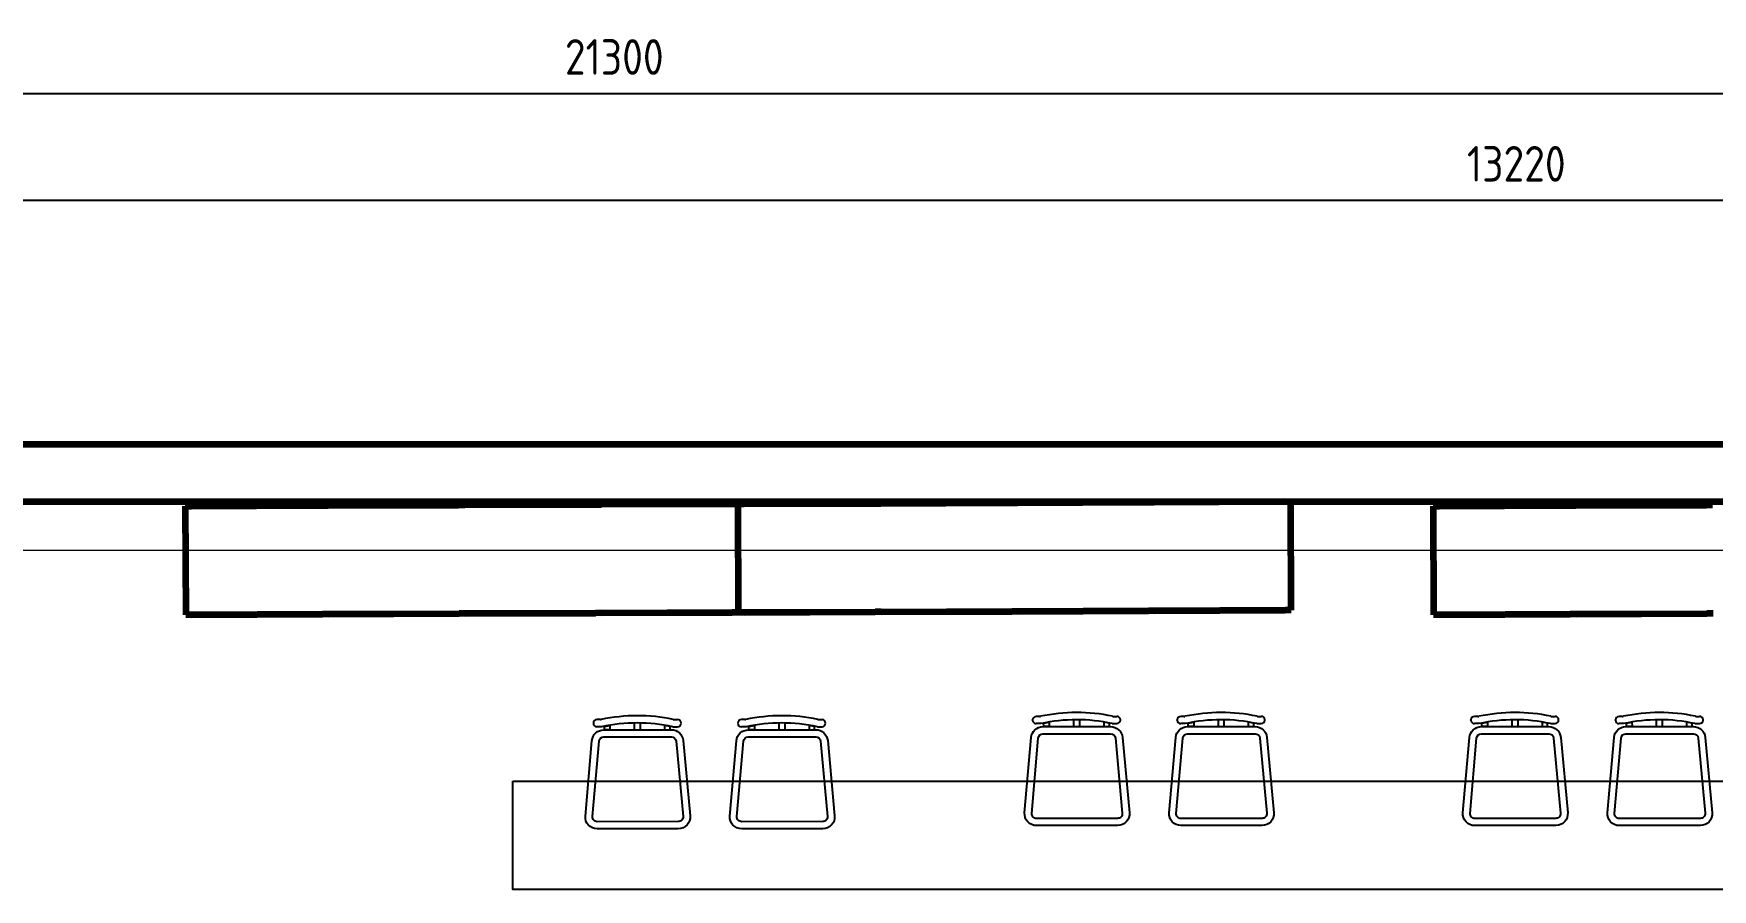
# Model space of a CAD drawing. Header units: millimetres. Extents: x 4307 to 31003, y 2809 to 20009.
# Drawn here: x 13671 to 20743, y 15976 to 19580 of the extents above; entities that cross this region are included whole.
import ezdxf

# ---------------------------------------------------------------- set-up
doc = ezdxf.new("R2010")
doc.units = ezdxf.units.MM
for name, color, linetype in [('3', 3, 'Continuous'), ('4', 4, 'Continuous'), ('ProfileEdges', 7, 'Continuous')]:
    doc.layers.add(name, color=color, linetype=linetype)
doc.layers.add('Q◆01 原始墙柱', color=7, linetype='Continuous', lineweight=0)
doc.layers.add('Q◆03 公共标注', color=44, linetype='Continuous', lineweight=0)
doc.styles.add('尺寸标注', font='ARCHS.SHX')
doc.dimstyles.new('卓艺1：75', dxfattribs={"dimscale": 75, "dimtxt": 2, "dimasz": 1, "dimexe": 0.5, "dimexo": 0.5, "dimgap": 1, "dimtad": 1, "dimdec": 0, "dimrnd": 5, "dimdsep": 46, "dimtxsty": '尺寸标注', "dimblk": 'ARCHTICK', "dimblk1": 'ARCHTICK', "dimblk2": 'ARCHTICK', "dimcen": 1, "dimclrd": 44, "dimclre": 44, "dimclrt": 2, "dimadec": 0, "dimazin": 0, "dimtfac": 1, "dimtdec": 0, "dimtix": 1, "dimtmove": 2, "dimatfit": 3, "dimldrblk": 'hl_arrow2', "dimfxl": 4.5, "dimfxlon": 1, "dimarcsym": 0})

# ---------------------------------------------------------------- blocks, each defined once
blk = doc.blocks.new('_ArchTick')
at = {"color": 2, "linetype": 'ByBlock', "const_width": 0.15}
blk.add_lwpolyline([(-0.5, -0.5), (0.5, 0.5)], dxfattribs=at)
blk = doc.blocks.new('*D60')
at = {"layer": 'Defpoints', "color": 0, "transparency": 16777216}
for p in [(26767.3, 19328.5), (5467.3, 18503.5), (26767.3, 18503.5)]:
    blk.add_point(p, dxfattribs=at)
at = {"layer": 'Q◆03 公共标注', "color": 44, "lineweight": -2, "transparency": 16777216}
for p, q in [((5467.3, 18991), (5467.3, 19366)), ((5467.3, 19328.5), (26767.3, 19328.5)), ((26767.3, 18991), (26767.3, 19366))]:
    blk.add_line(p, q, dxfattribs=at)
at = {"layer": 'Q◆03 公共标注', "color": 44, "lineweight": -2, "transparency": 16777216, "xscale": 75, "yscale": 75, "zscale": 75, "rotation": 180}
blk.add_blockref('_ArchTick', (5467.3, 19328.5), dxfattribs=at)
at = {"layer": 'Q◆03 公共标注', "color": 44, "lineweight": -2, "transparency": 16777216, "xscale": 75, "yscale": 75, "zscale": 75}
blk.add_blockref('_ArchTick', (26767.3, 19328.5), dxfattribs=at)
at = {"layer": 'Q◆03 公共标注', "color": 2, "transparency": 16777216, "insert": (16117.3, 19481.7), "char_height": 150, "attachment_point": 5, "style": '尺寸标注'}
blk.add_mtext('21300', dxfattribs=at)
blk = doc.blocks.new('hl_arrow2')
at = {"color": 2}
blk.add_line((-0.221, 0), (-1, 0), dxfattribs=at)
blk.add_lwpolyline([(-0.221, 0), (-0.861, -0.689), (-0.654, -0.862), (0, 0), (-0.654, 0.862), (-0.861, 0.689)], close=True, dxfattribs=at)
for points in [[(-0.861, 0.689), (-0.654, 0.862), (-0.221, 0), (0, 0)], [(-0.861, -0.689), (-0.654, -0.862), (-0.221, 0), (0, 0)]]:
    blk.add_solid(points, dxfattribs=at)
blk = doc.blocks.new('*D67')
at = {"layer": 'Defpoints', "color": 0, "transparency": 16777216}
for p in [(26527.3, 18878.5), (26527.3, 18503.5), (13307.3, 17935)]:
    blk.add_point(p, dxfattribs=at)
at = {"layer": 'Q◆03 公共标注', "color": 44, "lineweight": -2, "transparency": 16777216}
for p, q in [((13307.3, 18541), (13307.3, 18916)), ((26527.3, 18541), (26527.3, 18916)), ((13307.3, 18878.5), (26527.3, 18878.5))]:
    blk.add_line(p, q, dxfattribs=at)
at = {"layer": 'Q◆03 公共标注', "color": 44, "lineweight": -2, "transparency": 16777216, "xscale": 75, "yscale": 75, "zscale": 75, "rotation": 180}
blk.add_blockref('_ArchTick', (13307.3, 18878.5), dxfattribs=at)
at = {"layer": 'Q◆03 公共标注', "color": 44, "lineweight": -2, "transparency": 16777216, "xscale": 75, "yscale": 75, "zscale": 75}
blk.add_blockref('_ArchTick', (26527.3, 18878.5), dxfattribs=at)
at = {"layer": 'Q◆03 公共标注', "color": 2, "transparency": 16777216, "insert": (19917.3, 19031.7), "char_height": 150, "attachment_point": 5, "style": '尺寸标注'}
blk.add_mtext('13220', dxfattribs=at)

msp = doc.modelspace()

# ---------------------------------------------------------------- linework, layer by layer
msp.add_lwpolyline([(15690.1, 16432.5), (22978.4, 16432.5), (22978.4, 15976.5), (15690.1, 15976.5)], close=True)
at = {"layer": '3', "color": 7}
for points in [[(17903.6, 16613.6, -0.391069), (17923.5, 16632), (18208.2, 16632.2, -0.390086), (18228.1, 16613.8), (18257.5, 16297, -0.43876), (18237.6, 16275.4), (17895.8, 16275.2, -0.437743), (17875.8, 16296.7)], [(18512.4, 16613.6, -0.391069), (18532.3, 16632), (18816.9, 16632.2, -0.390086), (18836.9, 16613.8), (18866.2, 16297, -0.43876), (18846.3, 16275.4), (18504.5, 16275.2, -0.437743), (18484.6, 16296.7)], [(19750, 16613.6, -0.391069), (19770, 16632), (20054.6, 16632.2, -0.390086), (20074.5, 16613.8), (20103.9, 16297, -0.43876), (20084, 16275.4), (19742.2, 16275.2, -0.437743), (19722.2, 16296.7)], [(20358.8, 16613.6, -0.391069), (20378.7, 16632), (20663.3, 16632.2, -0.390086), (20683.3, 16613.8), (20712.7, 16297, -0.43876), (20692.7, 16275.4), (20350.9, 16275.2, -0.437743), (20331, 16296.7)], [(16053.1, 16600, -0.391069), (16073, 16618.4), (16357.6, 16618.6, -0.390086), (16377.6, 16600.3), (16406.9, 16283.4, -0.43876), (16387, 16261.8), (16045.2, 16261.6, -0.437743), (16025.3, 16283.2)], [(16661.8, 16600, -0.391069), (16681.8, 16618.4), (16966.4, 16618.6, -0.390086), (16986.3, 16600.3), (17015.7, 16283.4, -0.43876), (16995.8, 16261.8), (16654, 16261.6, -0.437743), (16634, 16283.2)]]:
    msp.add_lwpolyline(points, format="xyb", close=True, dxfattribs=at)
at = {"layer": '4', "color": 7}
for p, q in [((16058.8, 16691.4), (16044.2, 16691.4)), ((16369.1, 16691.5), (16383.7, 16691.5)), ((16667.6, 16691.4), (16652.9, 16691.4)), ((16977.8, 16691.5), (16992.4, 16691.5)), ((17909.3, 16704.9), (17894.7, 16704.9)), ((18219.6, 16705.1), (18234.2, 16705.1)), ((18518.1, 16704.9), (18503.5, 16704.9)), ((18828.4, 16705.1), (18843, 16705.1)), ((19755.8, 16704.9), (19741.2, 16704.9)), ((20066, 16705.1), (20080.6, 16705.1)), ((20364.5, 16704.9), (20349.9, 16704.9)), ((20674.8, 16705.1), (20689.4, 16705.1)), ((16029.2, 16675.8), (16029.2, 16676.3)), ((16063.7, 16660.9), (16044.2, 16660.8)), ((16202.8, 16648.5), (16202.8, 16677.1)), ((16227.8, 16648.5), (16227.8, 16677.1)), ((16364.2, 16661), (16383.7, 16661)), ((16398.7, 16676), (16398.7, 16676.5)), ((16638, 16675.8), (16638, 16676.3)), ((16672.4, 16660.9), (16653, 16660.8)), ((16811.6, 16648.5), (16811.6, 16677.1)), ((16836.6, 16648.5), (16836.6, 16677.1)), ((16973, 16661), (16992.4, 16661)), ((17007.4, 16676), (17007.4, 16676.5)), ((17879.7, 16689.4), (17879.7, 16689.9)), ((17914.2, 16674.4), (17894.8, 16674.4)), ((18053.3, 16662.1), (18053.3, 16690.7)), ((18078.3, 16662.1), (18078.3, 16690.7)), ((18214.8, 16674.6), (18234.2, 16674.6)), ((18249.2, 16689.6), (18249.2, 16690.1)), ((18488.5, 16689.4), (18488.5, 16689.9)), ((18523, 16674.4), (18503.5, 16674.4)), ((18662.1, 16662.1), (18662.1, 16690.7)), ((18687.1, 16662.1), (18687.1, 16690.7)), ((18823.5, 16674.6), (18843, 16674.6)), ((18858, 16689.6), (18858, 16690.1)), ((19726.2, 16689.4), (19726.2, 16689.9)), ((19760.6, 16674.4), (19741.2, 16674.4)), ((19899.8, 16662.1), (19899.8, 16690.7)), ((19924.8, 16662.1), (19924.8, 16690.7)), ((20061.2, 16674.6), (20080.7, 16674.6)), ((20095.6, 16689.6), (20095.6, 16690.1)), ((20334.9, 16689.4), (20334.9, 16689.9)), ((20369.4, 16674.4), (20349.9, 16674.4)), ((20508.5, 16662.1), (20508.5, 16690.7)), ((20533.5, 16662.1), (20533.5, 16690.7)), ((20669.9, 16674.6), (20689.4, 16674.6)), ((20704.4, 16689.6), (20704.4, 16690.1))]:
    msp.add_line(p, q, dxfattribs=at)
for points in [[(16023.2, 16602.4, -0.391069), (16073, 16648.4), (16357.6, 16648.6, -0.390086), (16407.5, 16602.8), (16436.8, 16285.9, -0.43876), (16387, 16231.8), (16045.2, 16231.6, -0.437743), (15995.4, 16285.5)], [(16631.9, 16602.4, -0.391069), (16681.7, 16648.4), (16966.4, 16648.6, -0.390086), (17016.2, 16602.8), (17045.6, 16285.9, -0.43876), (16995.8, 16231.8), (16654, 16231.6, -0.437743), (16604.1, 16285.5)], [(17873.7, 16616, -0.391069), (17923.5, 16662), (18208.1, 16662.2, -0.390086), (18258, 16616.3), (18287.4, 16299.5, -0.43876), (18237.6, 16245.4), (17895.8, 16245.2, -0.437743), (17845.9, 16299.1)], [(18482.5, 16616, -0.391069), (18532.3, 16662), (18816.9, 16662.2, -0.390086), (18866.8, 16616.3), (18896.1, 16299.5, -0.43876), (18846.3, 16245.4), (18504.5, 16245.2, -0.437743), (18454.7, 16299.1)], [(19720.1, 16616, -0.391069), (19770, 16662), (20054.6, 16662.2, -0.390086), (20104.4, 16616.3), (20133.8, 16299.5, -0.43876), (20084, 16245.4), (19742.2, 16245.2, -0.437743), (19692.3, 16299.1)], [(20328.9, 16616, -0.391069), (20378.7, 16662), (20663.3, 16662.2, -0.390086), (20713.2, 16616.3), (20742.6, 16299.5, -0.43876), (20692.8, 16245.4), (20351, 16245.2, -0.437743), (20301.1, 16299.1)]]:
    msp.add_lwpolyline(points, format="xyb", close=True, dxfattribs=at)
for points in [[(16075.6, 16662.9), (16098.9, 16667), (16098.9, 16648.4), (16075.6, 16648.4)], [(16352.3, 16663), (16329, 16667.1), (16329, 16648.6), (16352.3, 16648.6)], [(16684.4, 16662.9), (16707.7, 16667), (16707.7, 16648.4), (16684.4, 16648.4)], [(16961, 16663), (16937.7, 16667.1), (16937.8, 16648.6), (16961.1, 16648.6)], [(17926.1, 16676.4), (17949.5, 16680.6), (17949.5, 16662), (17926.2, 16662)], [(18202.8, 16676.6), (18179.5, 16680.7), (18179.5, 16662.2), (18202.9, 16662.2)], [(18534.9, 16676.4), (18558.2, 16680.6), (18558.2, 16662), (18534.9, 16662)], [(18811.6, 16676.6), (18788.3, 16680.7), (18788.3, 16662.2), (18811.6, 16662.2)], [(19772.6, 16676.4), (19795.9, 16680.6), (19795.9, 16662), (19772.6, 16662)], [(20049.3, 16676.6), (20025.9, 16680.7), (20026, 16662.2), (20049.3, 16662.2)], [(20381.3, 16676.4), (20404.6, 16680.6), (20404.7, 16662), (20381.3, 16662)], [(20658, 16676.6), (20634.7, 16680.7), (20634.7, 16662.2), (20658, 16662.2)]]:
    msp.add_lwpolyline(points, close=True, dxfattribs=at)
for centre, radius, start, end in [((16044.2, 16676.4), 15, 90.03129, 180.03129), ((16058.8, 16706.4), 15, 270.03129, 282.02891), ((16214.3, 15976.5), 731.3, 78.03367, 102.02891), ((16369.1, 16706.5), 15, 258.03367, 270.03129), ((16369.1, 16706.5), 15, 258.03367, 270.03129), ((16383.7, 16676.5), 15, 0.03129, 90.03129), ((16653, 16676.4), 15, 90.03129, 180.03129), ((16667.5, 16706.4), 15, 270.03129, 282.02891), ((16823.1, 15976.5), 731.3, 78.03367, 102.02891), ((16977.8, 16706.5), 15, 258.03367, 270.03129), ((16977.8, 16706.5), 15, 258.03367, 270.03129), ((16992.4, 16676.5), 15, 0.03129, 90.03129), ((17894.7, 16689.9), 15, 90.03129, 180.03129), ((17909.3, 16719.9), 15, 270.03129, 282.02891), ((18064.9, 15990), 731.3, 78.03367, 102.02891), ((18219.6, 16720.1), 15, 258.03367, 270.03129), ((18219.6, 16720.1), 15, 258.03367, 270.03129), ((18234.2, 16690.1), 15, 0.03129, 90.03129), ((18503.5, 16689.9), 15, 90.03129, 180.03129), ((18518.1, 16719.9), 15, 270.03129, 282.02891), ((18673.6, 15990), 731.3, 78.03367, 102.02891), ((18828.4, 16720.1), 15, 258.03367, 270.03129), ((18828.4, 16720.1), 15, 258.03367, 270.03129), ((18843, 16690.1), 15, 0.03129, 90.03129), ((19741.2, 16689.9), 15, 90.03129, 180.03129), ((19755.8, 16719.9), 15, 270.03129, 282.02891), ((19911.3, 15990), 731.3, 78.03367, 102.02891), ((20066, 16720.1), 15, 258.03367, 270.03129), ((20066, 16720.1), 15, 258.03367, 270.03129), ((20080.6, 16690.1), 15, 0.03129, 90.03129), ((20349.9, 16689.9), 15, 90.03129, 180.03129), ((20364.5, 16719.9), 15, 270.03129, 282.02891), ((20520, 15990), 731.3, 78.03367, 102.02891), ((20674.8, 16720.1), 15, 258.03367, 270.03129), ((20674.8, 16720.1), 15, 258.03367, 270.03129), ((20689.4, 16690.1), 15, 0.03129, 90.03129), ((16044.2, 16675.8), 15, 180.03129, 270.03129), ((16214.3, 15976.5), 700.8, 77.64877, 102.41381), ((16383.7, 16676), 15, 270.03129, 0.03129), ((16653, 16675.8), 15, 180.03129, 270.03129), ((16823.1, 15976.5), 700.8, 77.64877, 102.41381), ((16992.4, 16676), 15, 270.03129, 0.03129), ((17894.7, 16689.4), 15, 180.03129, 270.03129), ((18064.9, 15990), 700.8, 77.64877, 102.41381), ((18234.2, 16689.6), 15, 270.03129, 0.03129), ((18503.5, 16689.4), 15, 180.03129, 270.03129), ((18673.6, 15990), 700.8, 77.64877, 102.41381), ((18843, 16689.6), 15, 270.03129, 0.03129), ((19741.2, 16689.4), 15, 180.03129, 270.03129), ((19911.3, 15990), 700.8, 77.64877, 102.41381), ((20080.6, 16689.6), 15, 270.03129, 0.03129), ((20349.9, 16689.4), 15, 180.03129, 270.03129), ((20520, 15990), 700.8, 77.64877, 102.41381), ((20689.4, 16689.6), 15, 270.03129, 0.03129)]:
    msp.add_arc(centre, radius, start, end, dxfattribs=at)
at = {"layer": 'ProfileEdges', "lineweight": 211}
for p, q in [((26767.3, 17849.4), (13307.3, 17849.4)), ((13307.3, 17609.4), (18966.9, 17609.4)), ((14310.1, 17590.3), (14336.2, 17590.4)), ((14310.1, 17590.3), (14312.1, 17133.1)), ((14336.2, 17590.4), (14885.7, 17592.7)), ((14885.7, 17591.7), (14336.2, 17589.4)), ((14336.2, 17590.4), (14336.2, 17589.4)), ((14885.7, 17592.7), (14911.7, 17592.8)), ((14885.7, 17591.7), (14885.7, 17592.7)), ((14911.7, 17592.8), (15461.3, 17595.1)), ((15461.3, 17594.1), (14911.7, 17591.8)), ((14911.7, 17592.8), (14911.7, 17591.8)), ((15461.3, 17595.1), (15487.3, 17595.2)), ((15461.3, 17594.1), (15461.3, 17595.1)), ((15487.3, 17595.2), (16036.9, 17597.5)), ((15487.3, 17595.2), (15487.4, 17594.2)), ((16036.9, 17596.5), (15487.4, 17594.2)), ((16036.9, 17597.5), (16062.9, 17597.6)), ((16036.9, 17596.5), (16036.9, 17597.5)), ((16612.5, 17600), (16062.9, 17597.6)), ((16612.5, 17599), (16062.9, 17596.6)), ((16062.9, 17597.6), (16062.9, 17596.6)), ((16612.5, 17600), (16638.5, 17600.1)), ((16612.5, 17599), (16612.5, 17600)), ((16638.5, 17599.6), (16638.5, 17600.1)), ((16638.5, 17599.6), (16664.6, 17599.7)), ((16640.5, 17142.9), (16638.5, 17599.6)), ((16664.6, 17599.7), (17214.1, 17602)), ((17214.1, 17601), (16664.6, 17598.7)), ((16664.6, 17599.7), (16664.6, 17598.7)), ((17214.1, 17602), (17240.1, 17602.1)), ((17214.1, 17601), (17214.1, 17602)), ((17240.1, 17602.1), (17789.7, 17604.4)), ((17789.7, 17603.4), (17240.1, 17601.1)), ((17240.1, 17602.1), (17240.1, 17601.1)), ((17789.7, 17604.4), (17815.7, 17604.5)), ((17789.7, 17603.4), (17789.7, 17604.4)), ((17815.7, 17604.5), (18365.3, 17606.8)), ((18365.3, 17605.8), (17815.7, 17603.5)), ((17815.7, 17604.5), (17815.7, 17603.5)), ((18365.3, 17606.8), (18391.3, 17606.9)), ((18365.3, 17605.8), (18365.3, 17606.8)), ((18940.9, 17609.3), (18391.3, 17606.9)), ((18940.9, 17608.3), (18391.3, 17605.9)), ((18391.3, 17606.9), (18391.3, 17605.9)), ((18940.9, 17609.3), (18966.9, 17609.4)), ((18940.9, 17608.3), (18940.9, 17609.3)), ((18968.9, 17152.2), (18966.9, 17609.4)), ((18966.9, 17609.4), (24223.7, 17609.4)), ((19566.9, 17590.3), (19592.9, 17590.4)), ((19566.9, 17590.3), (19568.9, 17133.1)), ((19592.9, 17590.4), (20142.5, 17592.7)), ((19592.9, 17590.4), (19593, 17589.4)), ((20142.5, 17591.7), (19593, 17589.4)), ((20142.5, 17592.7), (20168.5, 17592.8)), ((20142.5, 17591.7), (20142.5, 17592.7)), ((20168.5, 17592.8), (20718.1, 17595.1)), ((20718.1, 17594.1), (20168.5, 17591.8)), ((20168.5, 17592.8), (20168.5, 17591.8)), ((20718.1, 17595.1), (20744.1, 17595.2)), ((20718.1, 17594.1), (20718.1, 17595.1)), ((14338.1, 17133.2), (14312.1, 17133.1)), ((14338.1, 17134.2), (14887.6, 17136.5)), ((14338.1, 17133.2), (14887.7, 17135.5)), ((14338.1, 17134.2), (14338.1, 17133.2)), ((14887.6, 17136.5), (14887.7, 17135.5)), ((14913.7, 17135.6), (14887.7, 17135.5)), ((14913.7, 17136.6), (15463.3, 17138.9)), ((14913.7, 17135.6), (15463.3, 17137.9)), ((14913.7, 17135.6), (14913.7, 17136.6)), ((15463.3, 17138.9), (15463.3, 17137.9)), ((15489.3, 17138), (15463.3, 17137.9)), ((15489.3, 17139), (16038.8, 17141.3)), ((15489.3, 17138), (16038.8, 17140.3)), ((15489.3, 17138), (15489.3, 17139)), ((16038.8, 17141.3), (16038.8, 17140.3)), ((16064.9, 17140.4), (16038.8, 17140.3)), ((16064.9, 17141.5), (16614.5, 17143.8)), ((16064.9, 17140.4), (16614.5, 17142.8)), ((16064.9, 17140.4), (16064.9, 17141.5)), ((16614.5, 17143.8), (16614.5, 17142.8)), ((16640.5, 17142.9), (16614.5, 17142.8)), ((16640.5, 17142.9), (16640.5, 17142.4)), ((16666.5, 17142.5), (16640.5, 17142.4)), ((16666.5, 17143.5), (17216, 17145.8)), ((16666.5, 17142.5), (17216.1, 17144.8)), ((16666.5, 17143.5), (16666.5, 17142.5)), ((17216, 17145.8), (17216.1, 17144.8)), ((17242.1, 17144.9), (17216.1, 17144.8)), ((17242.1, 17145.9), (17791.7, 17148.2)), ((17242.1, 17144.9), (17791.7, 17147.2)), ((17242.1, 17144.9), (17242.1, 17145.9)), ((17791.7, 17148.2), (17791.7, 17147.2)), ((17817.7, 17147.3), (17791.7, 17147.2)), ((17817.7, 17148.3), (18367.2, 17150.6)), ((17817.7, 17147.3), (18367.2, 17149.6)), ((17817.7, 17147.3), (17817.7, 17148.3)), ((18367.2, 17150.6), (18367.2, 17149.6)), ((18393.3, 17149.8), (18367.2, 17149.6)), ((18393.3, 17150.8), (18942.9, 17153.1)), ((18393.3, 17149.8), (18942.9, 17152.1)), ((18393.3, 17149.8), (18393.3, 17150.8)), ((18942.9, 17153.1), (18942.9, 17152.1)), ((18968.9, 17152.2), (18942.9, 17152.1)), ((19594.9, 17133.2), (19568.9, 17133.1)), ((19594.9, 17134.2), (20144.4, 17136.5)), ((19594.9, 17133.2), (20144.4, 17135.5)), ((19594.9, 17134.2), (19594.9, 17133.2)), ((20144.4, 17136.5), (20144.4, 17135.5)), ((20170.5, 17135.6), (20144.4, 17135.5)), ((20170.5, 17136.6), (20720.1, 17138.9)), ((20170.5, 17135.6), (20720.1, 17137.9)), ((20170.5, 17135.6), (20170.5, 17136.6)), ((20720.1, 17138.9), (20720.1, 17137.9)), ((20746.1, 17138), (20720.1, 17137.9))]:
    msp.add_line(p, q, dxfattribs=at)
at = {"layer": 'Q◆01 原始墙柱'}
for p, q in [((13307.3, 17849.4), (26767.3, 17849.4)), ((13307.3, 17404.4), (26527.3, 17404.4))]:
    msp.add_line(p, q, dxfattribs=at)

# ---------------------------------------------------------------- dimensions: what is measured, and where the dimension line sits
at = {"layer": 'Q◆03 公共标注'}
for base, p1, p2, picture, middle in [((26767.3, 19328.5), (5467.3, 18503.5), (26767.3, 18503.5), '*D60', (16117.3, 19481.7)), ((26527.3, 18878.5), (13307.3, 17935), (26527.3, 18503.5), '*D67', (19917.3, 19031.7))]:
    dim = msp.add_linear_dim(base=base, p1=p1, p2=p2, dimstyle='卓艺1：75', dxfattribs=at)
    dim.commit()
    dim.dimension.update_dxf_attribs({"geometry": picture, "text_midpoint": middle})

doc.saveas('drawing.dxf')
